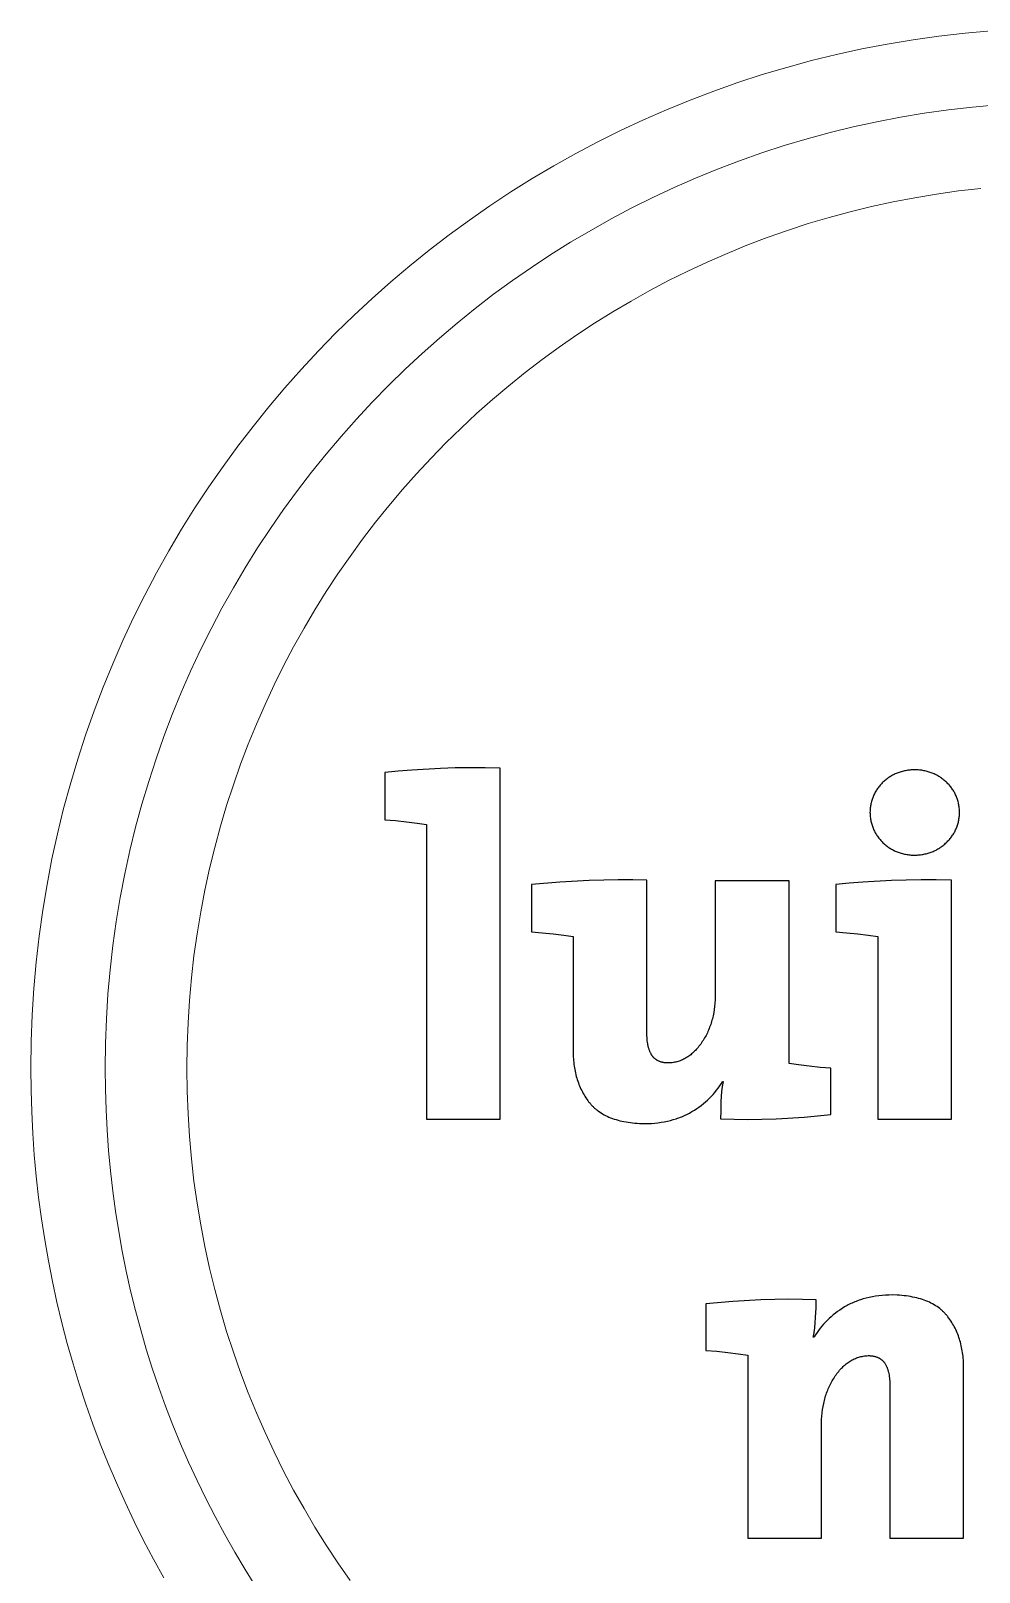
# Model space of a CAD drawing. Header units: millimetres. Extents: x -8 to 200, y 4 to 135.
# Drawn here: x -8.5 to 37.1, y 60.3 to 134.4 of the extents above; entities that cross this region are included whole.
import ezdxf

# ---------------------------------------------------------------- set-up
doc = ezdxf.new("R2010")
doc.units = ezdxf.units.MM
doc.header["$MEASUREMENT"] = 0
doc.layers.add('Default', color=18, linetype='Continuous', true_color=0x000000)
doc.layers.add('Layer 1', color=18, linetype='Continuous', true_color=0x000000)

msp = doc.modelspace()

# ---------------------------------------------------------------- linework, layer by layer
at = {"layer": 'Default'}
for points in [[(14.109, 98.959), (13.374, 98.977), (12.648, 98.981), (11.933, 98.973), (11.227, 98.95), (9.858, 98.871), (9.198, 98.816), (8.554, 98.751), (8.554, 96.484), (9.074, 96.442), (9.604, 96.386), (10.112, 96.322), (10.566, 96.253), (10.566, 82.097), (14.109, 82.097)], [(36.182, 96.832), (36.179, 96.887), (36.176, 96.941), (36.172, 96.994), (36.166, 97.047), (36.16, 97.099), (36.152, 97.151), (36.143, 97.201), (36.133, 97.252), (36.122, 97.302), (36.109, 97.351), (36.096, 97.4), (36.081, 97.448), (36.065, 97.495), (36.049, 97.542), (36.03, 97.588), (36.011, 97.634), (35.991, 97.679), (35.969, 97.724), (35.947, 97.768), (35.923, 97.811), (35.898, 97.854), (35.872, 97.896), (35.845, 97.938), (35.816, 97.979), (35.787, 98.019), (35.756, 98.059), (35.724, 98.099), (35.691, 98.137), (35.657, 98.175), (35.622, 98.213), (35.585, 98.25), (35.548, 98.286), (35.509, 98.322), (35.47, 98.356), (35.431, 98.39), (35.391, 98.422), (35.35, 98.453), (35.309, 98.483), (35.267, 98.512), (35.224, 98.54), (35.181, 98.567), (35.137, 98.593), (35.093, 98.617), (35.048, 98.641), (35.003, 98.664), (34.957, 98.685), (34.91, 98.705), (34.863, 98.725), (34.815, 98.743), (34.767, 98.76), (34.718, 98.776), (34.668, 98.791), (34.618, 98.805), (34.568, 98.817), (34.516, 98.829), (34.464, 98.84), (34.412, 98.849), (34.359, 98.857), (34.305, 98.865), (34.251, 98.871), (34.196, 98.876), (34.141, 98.88), (34.085, 98.883), (34.028, 98.885), (33.971, 98.883), (33.914, 98.88), (33.858, 98.876), (33.802, 98.871), (33.747, 98.865), (33.693, 98.857), (33.639, 98.849), (33.586, 98.84), (33.534, 98.829), (33.482, 98.817), (33.431, 98.805), (33.38, 98.791), (33.33, 98.776), (33.281, 98.76), (33.232, 98.743), (33.184, 98.725), (33.137, 98.705), (33.09, 98.685), (33.044, 98.664), (32.998, 98.641), (32.953, 98.617), (32.909, 98.593), (32.865, 98.567), (32.822, 98.54), (32.78, 98.512), (32.738, 98.483), (32.697, 98.453), (32.656, 98.422), (32.616, 98.39), (32.577, 98.356), (32.538, 98.322), (32.5, 98.286), (32.463, 98.25), (32.427, 98.213), (32.392, 98.175), (32.359, 98.137), (32.326, 98.099), (32.294, 98.059), (32.264, 98.019), (32.235, 97.979), (32.207, 97.938), (32.18, 97.896), (32.154, 97.854), (32.13, 97.811), (32.106, 97.768), (32.084, 97.724), (32.062, 97.679), (32.042, 97.634), (32.023, 97.588), (32.006, 97.542), (31.989, 97.495), (31.973, 97.448), (31.959, 97.4), (31.946, 97.351), (31.933, 97.302), (31.922, 97.252), (31.913, 97.201), (31.904, 97.151), (31.896, 97.099), (31.89, 97.047), (31.884, 96.994), (31.88, 96.941), (31.877, 96.887), (31.875, 96.832), (31.877, 96.778), (31.88, 96.724), (31.884, 96.671), (31.89, 96.618), (31.896, 96.566), (31.904, 96.514), (31.913, 96.463), (31.922, 96.413), (31.933, 96.363), (31.946, 96.314), (31.959, 96.265), (31.973, 96.217), (31.989, 96.169), (32.006, 96.122), (32.023, 96.076), (32.042, 96.03), (32.062, 95.985), (32.084, 95.941), (32.106, 95.897), (32.13, 95.853), (32.154, 95.811), (32.18, 95.768), (32.207, 95.727), (32.235, 95.686), (32.264, 95.645), (32.294, 95.605), (32.326, 95.566), (32.359, 95.527), (32.392, 95.489), (32.427, 95.452), (32.463, 95.415), (32.5, 95.378), (32.538, 95.343), (32.577, 95.308), (32.616, 95.275), (32.656, 95.243), (32.697, 95.211), (32.738, 95.181), (32.78, 95.152), (32.822, 95.124), (32.865, 95.097), (32.909, 95.072), (32.953, 95.047), (32.998, 95.023), (33.044, 95.001), (33.09, 94.979), (33.137, 94.959), (33.184, 94.94), (33.232, 94.922), (33.281, 94.905), (33.33, 94.889), (33.38, 94.874), (33.431, 94.86), (33.482, 94.847), (33.534, 94.836), (33.586, 94.825), (33.639, 94.815), (33.693, 94.807), (33.747, 94.8), (33.802, 94.794), (33.858, 94.788), (33.914, 94.784), (33.971, 94.781), (34.028, 94.78), (34.085, 94.782), (34.141, 94.785), (34.196, 94.789), (34.251, 94.794), (34.305, 94.801), (34.359, 94.808), (34.412, 94.817), (34.464, 94.826), (34.516, 94.837), (34.568, 94.849), (34.618, 94.862), (34.668, 94.876), (34.718, 94.891), (34.767, 94.907), (34.815, 94.925), (34.863, 94.943), (34.91, 94.963), (34.957, 94.983), (35.003, 95.005), (35.048, 95.028), (35.093, 95.052), (35.137, 95.077), (35.181, 95.103), (35.224, 95.13), (35.267, 95.158), (35.309, 95.188), (35.35, 95.218), (35.391, 95.25), (35.431, 95.282), (35.47, 95.316), (35.509, 95.351), (35.548, 95.387), (35.585, 95.424), (35.622, 95.461), (35.657, 95.499), (35.691, 95.537), (35.724, 95.576), (35.756, 95.615), (35.787, 95.655), (35.816, 95.696), (35.845, 95.737), (35.872, 95.779), (35.898, 95.821), (35.923, 95.864), (35.947, 95.907), (35.969, 95.951), (35.991, 95.995), (36.011, 96.04), (36.03, 96.085), (36.049, 96.131), (36.065, 96.178), (36.081, 96.225), (36.096, 96.273), (36.109, 96.321), (36.122, 96.37), (36.133, 96.419), (36.143, 96.469), (36.152, 96.519), (36.16, 96.57), (36.166, 96.621), (36.172, 96.673), (36.176, 96.726), (36.179, 96.779)], [(29.996, 82.313), (29.996, 84.543), (29.477, 84.585), (28.947, 84.64), (28.438, 84.703), (27.984, 84.771), (27.984, 93.548), (24.441, 93.548), (24.441, 87.991), (24.435, 87.83), (24.425, 87.672), (24.41, 87.516), (24.39, 87.364), (24.365, 87.214), (24.351, 87.14), (24.336, 87.068), (24.319, 86.995), (24.301, 86.924), (24.282, 86.853), (24.262, 86.783), (24.241, 86.714), (24.219, 86.645), (24.195, 86.577), (24.17, 86.51), (24.144, 86.444), (24.117, 86.378), (24.088, 86.314), (24.058, 86.249), (24.028, 86.186), (23.995, 86.123), (23.962, 86.061), (23.928, 86), (23.892, 85.94), (23.855, 85.88), (23.817, 85.821), (23.778, 85.763), (23.738, 85.706), (23.697, 85.65), (23.656, 85.597), (23.614, 85.545), (23.571, 85.495), (23.528, 85.446), (23.485, 85.4), (23.44, 85.355), (23.395, 85.311), (23.35, 85.27), (23.304, 85.23), (23.257, 85.192), (23.21, 85.156), (23.162, 85.121), (23.113, 85.088), (23.064, 85.057), (23.014, 85.028), (22.964, 85), (22.913, 84.974), (22.862, 84.95), (22.81, 84.927), (22.757, 84.906), (22.704, 84.887), (22.65, 84.87), (22.595, 84.855), (22.54, 84.841), (22.485, 84.828), (22.428, 84.818), (22.372, 84.809), (22.314, 84.802), (22.256, 84.797), (22.197, 84.794), (22.161, 84.794), (22.126, 84.796), (22.091, 84.798), (22.057, 84.801), (22.023, 84.805), (21.99, 84.809), (21.958, 84.814), (21.927, 84.82), (21.896, 84.827), (21.866, 84.834), (21.837, 84.842), (21.808, 84.851), (21.78, 84.861), (21.753, 84.871), (21.726, 84.882), (21.7, 84.894), (21.675, 84.907), (21.662, 84.913), (21.65, 84.92), (21.638, 84.927), (21.626, 84.934), (21.615, 84.942), (21.603, 84.949), (21.592, 84.957), (21.581, 84.965), (21.57, 84.973), (21.559, 84.981), (21.548, 84.989), (21.538, 84.998), (21.528, 85.007), (21.517, 85.016), (21.507, 85.025), (21.498, 85.034), (21.488, 85.044), (21.479, 85.054), (21.469, 85.063), (21.46, 85.074), (21.451, 85.084), (21.443, 85.094), (21.434, 85.105), (21.426, 85.116), (21.417, 85.127), (21.409, 85.138), (21.401, 85.149), (21.394, 85.161), (21.379, 85.185), (21.365, 85.209), (21.351, 85.234), (21.337, 85.26), (21.324, 85.286), (21.312, 85.313), (21.3, 85.34), (21.289, 85.368), (21.278, 85.397), (21.267, 85.426), (21.257, 85.456), (21.247, 85.486), (21.238, 85.517), (21.23, 85.549), (21.221, 85.581), (21.214, 85.614), (21.206, 85.648), (21.193, 85.716), (21.182, 85.788), (21.173, 85.861), (21.166, 85.937), (21.16, 86.016), (21.157, 86.097), (21.155, 86.18), (21.155, 86.266), (21.155, 93.571), (20.472, 93.589), (19.78, 93.594), (19.08, 93.585), (18.372, 93.562), (16.967, 93.483), (15.6, 93.363), (15.6, 91.097), (16.119, 91.054), (16.649, 90.999), (17.158, 90.935), (17.612, 90.867), (17.612, 85.461), (17.612, 85.274), (17.617, 85.09), (17.623, 85), (17.629, 84.911), (17.638, 84.823), (17.648, 84.735), (17.659, 84.649), (17.672, 84.564), (17.687, 84.48), (17.703, 84.396), (17.721, 84.314), (17.74, 84.232), (17.761, 84.152), (17.783, 84.073), (17.807, 83.994), (17.833, 83.917), (17.86, 83.84), (17.889, 83.765), (17.919, 83.69), (17.951, 83.616), (17.984, 83.544), (18.019, 83.472), (18.056, 83.401), (18.094, 83.332), (18.133, 83.263), (18.175, 83.195), (18.217, 83.128), (18.262, 83.063), (18.308, 82.998), (18.355, 82.934), (18.379, 82.903), (18.404, 82.872), (18.43, 82.841), (18.456, 82.811), (18.482, 82.782), (18.51, 82.752), (18.537, 82.724), (18.566, 82.696), (18.594, 82.668), (18.624, 82.641), (18.654, 82.614), (18.684, 82.588), (18.715, 82.562), (18.747, 82.537), (18.779, 82.512), (18.812, 82.488), (18.879, 82.441), (18.948, 82.395), (19.02, 82.352), (19.094, 82.311), (19.17, 82.271), (19.248, 82.233), (19.329, 82.198), (19.412, 82.164), (19.496, 82.132), (19.584, 82.102), (19.673, 82.073), (19.765, 82.047), (19.859, 82.023), (19.955, 82), (20.053, 81.98), (20.154, 81.961), (20.256, 81.944), (20.362, 81.93), (20.469, 81.917), (20.578, 81.906), (20.69, 81.897), (20.804, 81.889), (21.038, 81.881), (21.205, 81.885), (21.368, 81.893), (21.528, 81.906), (21.685, 81.923), (21.839, 81.945), (21.99, 81.97), (22.137, 82), (22.281, 82.034), (22.422, 82.072), (22.56, 82.114), (22.628, 82.137), (22.695, 82.161), (22.761, 82.186), (22.826, 82.212), (22.891, 82.239), (22.954, 82.267), (23.017, 82.296), (23.079, 82.327), (23.141, 82.358), (23.201, 82.39), (23.261, 82.424), (23.32, 82.458), (23.435, 82.529), (23.548, 82.603), (23.657, 82.679), (23.763, 82.758), (23.866, 82.84), (23.966, 82.924), (24.062, 83.011), (24.156, 83.1), (24.246, 83.192), (24.333, 83.286), (24.417, 83.383), (24.498, 83.482), (24.576, 83.584), (24.651, 83.689), (24.722, 83.796), (24.79, 83.906), (24.814, 83.906), (24.776, 83.667), (24.746, 83.427), (24.725, 83.184), (24.712, 82.939), (24.699, 82.485), (24.697, 82.108), (25.348, 82.09), (26.009, 82.086), (26.68, 82.095), (27.36, 82.117), (28.705, 82.195), (29.357, 82.249)], [(35.788, 93.571), (35.053, 93.59), (34.327, 93.594), (33.612, 93.586), (32.906, 93.563), (31.537, 93.483), (30.877, 93.428), (30.233, 93.363), (30.233, 91.097), (30.753, 91.054), (31.283, 90.998), (31.791, 90.934), (32.245, 90.865), (32.245, 82.097), (35.788, 82.097)], [(29.289, 73.42), (28.636, 73.438), (27.975, 73.443), (27.306, 73.434), (26.629, 73.412), (25.288, 73.334), (23.989, 73.215), (23.989, 70.985), (24.508, 70.943), (25.038, 70.888), (25.546, 70.825), (26, 70.757), (26, 61.955), (29.544, 61.955), (29.544, 67.507), (29.549, 67.669), (29.56, 67.829), (29.575, 67.986), (29.595, 68.14), (29.62, 68.291), (29.649, 68.439), (29.666, 68.512), (29.684, 68.584), (29.703, 68.656), (29.723, 68.726), (29.744, 68.796), (29.767, 68.865), (29.791, 68.934), (29.815, 69.002), (29.842, 69.068), (29.869, 69.135), (29.898, 69.2), (29.927, 69.265), (29.958, 69.329), (29.99, 69.392), (30.024, 69.455), (30.058, 69.517), (30.094, 69.578), (30.131, 69.638), (30.169, 69.698), (30.208, 69.756), (30.248, 69.814), (30.289, 69.87), (30.33, 69.924), (30.372, 69.976), (30.415, 70.027), (30.458, 70.076), (30.501, 70.123), (30.546, 70.168), (30.59, 70.212), (30.636, 70.254), (30.682, 70.294), (30.728, 70.332), (30.775, 70.369), (30.823, 70.404), (30.871, 70.437), (30.92, 70.469), (30.969, 70.498), (31.019, 70.526), (31.07, 70.553), (31.121, 70.577), (31.173, 70.6), (31.225, 70.621), (31.278, 70.64), (31.331, 70.657), (31.385, 70.673), (31.44, 70.687), (31.495, 70.699), (31.551, 70.71), (31.607, 70.719), (31.664, 70.726), (31.722, 70.731), (31.78, 70.735), (31.816, 70.734), (31.852, 70.732), (31.887, 70.73), (31.922, 70.727), (31.955, 70.723), (31.988, 70.719), (32.021, 70.714), (32.052, 70.708), (32.083, 70.701), (32.114, 70.694), (32.143, 70.685), (32.172, 70.676), (32.2, 70.667), (32.228, 70.656), (32.255, 70.645), (32.281, 70.633), (32.306, 70.62), (32.318, 70.614), (32.331, 70.607), (32.343, 70.6), (32.355, 70.593), (32.367, 70.585), (32.378, 70.578), (32.39, 70.57), (32.401, 70.562), (32.412, 70.554), (32.423, 70.546), (32.433, 70.537), (32.444, 70.528), (32.454, 70.519), (32.464, 70.51), (32.475, 70.501), (32.484, 70.492), (32.494, 70.482), (32.504, 70.472), (32.513, 70.462), (32.522, 70.452), (32.531, 70.442), (32.54, 70.431), (32.548, 70.42), (32.557, 70.409), (32.565, 70.398), (32.573, 70.387), (32.581, 70.375), (32.589, 70.364), (32.604, 70.34), (32.618, 70.315), (32.632, 70.29), (32.646, 70.264), (32.659, 70.238), (32.671, 70.211), (32.683, 70.183), (32.695, 70.155), (32.706, 70.126), (32.717, 70.096), (32.727, 70.066), (32.736, 70.035), (32.746, 70.004), (32.754, 69.972), (32.763, 69.939), (32.778, 69.872), (32.791, 69.803), (32.802, 69.731), (32.811, 69.657), (32.819, 69.58), (32.824, 69.501), (32.828, 69.419), (32.829, 69.335), (32.829, 69.248), (32.829, 61.955), (36.372, 61.955), (36.372, 70.061), (36.373, 70.249), (36.367, 70.433), (36.361, 70.523), (36.354, 70.612), (36.346, 70.701), (36.336, 70.788), (36.324, 70.875), (36.311, 70.96), (36.296, 71.045), (36.28, 71.129), (36.262, 71.211), (36.242, 71.293), (36.221, 71.373), (36.198, 71.453), (36.174, 71.532), (36.148, 71.609), (36.121, 71.686), (36.092, 71.762), (36.062, 71.836), (36.03, 71.91), (35.996, 71.983), (35.961, 72.055), (35.924, 72.125), (35.886, 72.195), (35.846, 72.264), (35.804, 72.332), (35.761, 72.399), (35.717, 72.465), (35.67, 72.53), (35.623, 72.593), (35.598, 72.625), (35.573, 72.656), (35.547, 72.686), (35.521, 72.717), (35.494, 72.746), (35.467, 72.775), (35.439, 72.804), (35.411, 72.832), (35.382, 72.86), (35.353, 72.887), (35.322, 72.914), (35.292, 72.94), (35.261, 72.966), (35.229, 72.991), (35.164, 73.04), (35.097, 73.087), (35.027, 73.133), (34.956, 73.176), (34.882, 73.217), (34.806, 73.257), (34.728, 73.295), (34.648, 73.331), (34.565, 73.364), (34.48, 73.396), (34.393, 73.427), (34.304, 73.455), (34.213, 73.481), (34.119, 73.505), (34.023, 73.528), (33.925, 73.548), (33.825, 73.567), (33.723, 73.584), (33.618, 73.599), (33.512, 73.612), (33.403, 73.623), (33.292, 73.632), (33.178, 73.639), (32.945, 73.648), (32.777, 73.643), (32.613, 73.635), (32.452, 73.622), (32.294, 73.605), (32.139, 73.584), (31.988, 73.558), (31.84, 73.528), (31.695, 73.494), (31.553, 73.456), (31.415, 73.414), (31.347, 73.391), (31.28, 73.367), (31.213, 73.342), (31.148, 73.316), (31.083, 73.289), (31.019, 73.261), (30.956, 73.232), (30.894, 73.202), (30.832, 73.17), (30.772, 73.138), (30.712, 73.105), (30.653, 73.07), (30.537, 72.999), (30.424, 72.925), (30.315, 72.849), (30.21, 72.77), (30.107, 72.688), (30.008, 72.604), (29.912, 72.518), (29.819, 72.428), (29.73, 72.337), (29.644, 72.242), (29.561, 72.145), (29.481, 72.046), (29.405, 71.944), (29.332, 71.839), (29.262, 71.732), (29.196, 71.622), (29.15, 71.622), (29.17, 71.731), (29.189, 71.842), (29.205, 71.956), (29.22, 72.073), (29.245, 72.313), (29.263, 72.564), (29.283, 73.034), (29.288, 73.237)]]:
    msp.add_lwpolyline(points, close=True, dxfattribs=at)
at = {"layer": 'Layer 1', "lineweight": 0}
for points in [[(-2.061, 60.056), (-2.556, 60.951), (-3.031, 61.856), (-3.486, 62.768), (-3.923, 63.689), (-4.339, 64.617), (-4.736, 65.554), (-5.113, 66.497), (-5.471, 67.448), (-5.808, 68.406), (-6.126, 69.371), (-6.424, 70.342), (-6.701, 71.32), (-6.959, 72.305), (-7.196, 73.295), (-7.413, 74.291), (-7.61, 75.293), (-7.786, 76.301), (-7.942, 77.314), (-8.077, 78.331), (-8.192, 79.354), (-8.286, 80.381), (-8.359, 81.413), (-8.412, 82.45), (-8.443, 83.49), (-8.453, 84.534), (-8.437, 85.823), (-8.388, 87.103), (-8.307, 88.376), (-8.195, 89.639), (-8.051, 90.894), (-7.876, 92.139), (-7.671, 93.374), (-7.436, 94.598), (-7.171, 95.812), (-6.877, 97.015), (-6.554, 98.207), (-6.202, 99.386), (-5.822, 100.554), (-5.415, 101.708), (-4.98, 102.85), (-4.518, 103.978), (-4.03, 105.092), (-3.516, 106.192), (-2.975, 107.278), (-2.41, 108.348), (-1.82, 109.403), (-1.205, 110.442), (-0.566, 111.465), (0.097, 112.471), (0.783, 113.46), (1.492, 114.432), (2.224, 115.385), (2.978, 116.321), (3.754, 117.238), (4.551, 118.136), (5.369, 119.015), (6.207, 119.874), (7.066, 120.712), (7.945, 121.53), (8.843, 122.327), (9.76, 123.103), (10.695, 123.857), (11.649, 124.589), (12.621, 125.298), (13.61, 125.984), (14.616, 126.647), (15.639, 127.286), (16.678, 127.901), (17.733, 128.491), (18.803, 129.057), (19.888, 129.597), (20.988, 130.111), (22.102, 130.6), (23.23, 131.061), (24.372, 131.496), (25.527, 131.904), (26.694, 132.283), (27.873, 132.635), (29.065, 132.958), (30.268, 133.253), (31.482, 133.518), (32.706, 133.753), (33.942, 133.958), (35.186, 134.133), (36.441, 134.277), (37.704, 134.389)], [(37.979, 130.828), (36.806, 130.724), (35.641, 130.59), (34.485, 130.428), (33.338, 130.237), (32.201, 130.019), (31.074, 129.773), (29.957, 129.499), (28.851, 129.199), (27.755, 128.873), (26.671, 128.52), (25.599, 128.142), (24.539, 127.738), (23.492, 127.309), (22.457, 126.856), (21.436, 126.378), (20.428, 125.877), (19.434, 125.352), (18.455, 124.803), (17.49, 124.232), (16.541, 123.639), (15.606, 123.024), (14.688, 122.386), (13.786, 121.728), (12.9, 121.048), (12.031, 120.348), (11.18, 119.628), (10.346, 118.888), (9.53, 118.128), (8.733, 117.35), (7.954, 116.552), (7.194, 115.736), (6.454, 114.902), (5.734, 114.051), (5.034, 113.182), (4.355, 112.296), (3.696, 111.394), (3.059, 110.475), (2.443, 109.541), (1.85, 108.591), (1.279, 107.627), (0.731, 106.647), (0.206, 105.653), (-0.296, 104.645), (-0.773, 103.624), (-1.227, 102.589), (-1.655, 101.542), (-2.059, 100.482), (-2.437, 99.41), (-2.79, 98.326), (-3.117, 97.23), (-3.417, 96.124), (-3.69, 95.007), (-3.936, 93.88), (-4.154, 92.742), (-4.345, 91.595), (-4.507, 90.439), (-4.641, 89.275), (-4.745, 88.101), (-4.82, 86.92), (-4.866, 85.731), (-4.881, 84.534), (-4.871, 83.541), (-4.84, 82.551), (-4.789, 81.566), (-4.718, 80.584), (-4.626, 79.607), (-4.514, 78.635), (-4.383, 77.667), (-4.231, 76.705), (-4.059, 75.747), (-3.867, 74.795), (-3.656, 73.849), (-3.425, 72.908), (-3.174, 71.973), (-2.904, 71.045), (-2.614, 70.123), (-2.304, 69.207), (-1.975, 68.299), (-1.627, 67.397), (-1.26, 66.502), (-0.873, 65.615), (-0.467, 64.736), (-0.043, 63.864), (0.401, 63), (0.864, 62.144), (1.345, 61.297), (1.845, 60.458), (2.364, 59.628)], [(37.201, 126.816), (36.134, 126.694), (35.074, 126.546), (34.024, 126.371), (32.982, 126.172), (31.949, 125.947), (30.926, 125.697), (29.912, 125.423), (28.909, 125.125), (27.916, 124.802), (26.934, 124.456), (25.963, 124.087), (25.004, 123.695), (24.057, 123.281), (23.122, 122.844), (22.199, 122.386), (21.289, 121.906), (20.392, 121.405), (19.509, 120.883), (18.64, 120.34), (17.785, 119.777), (16.944, 119.194), (16.119, 118.592), (15.308, 117.971), (14.513, 117.33), (13.734, 116.672), (12.971, 115.995), (12.225, 115.3), (11.495, 114.587), (10.783, 113.858), (10.088, 113.111), (9.411, 112.348), (8.752, 111.569), (8.112, 110.774), (7.49, 109.964), (6.888, 109.138), (6.305, 108.297), (5.743, 107.442), (5.2, 106.573), (4.678, 105.69), (4.177, 104.793), (3.696, 103.883), (3.238, 102.961), (2.801, 102.025), (2.387, 101.078), (1.995, 100.119), (1.626, 99.148), (1.28, 98.166), (0.958, 97.173), (0.659, 96.17), (0.385, 95.156), (0.135, 94.133), (-0.09, 93.1), (-0.289, 92.058), (-0.463, 91.007), (-0.612, 89.947), (-0.734, 88.88), (-0.829, 87.804), (-0.898, 86.721), (-0.939, 85.631), (-0.953, 84.534), (-0.939, 83.437), (-0.898, 82.347), (-0.829, 81.264), (-0.734, 80.189), (-0.612, 79.121), (-0.463, 78.062), (-0.289, 77.011), (-0.09, 75.969), (0.135, 74.936), (0.385, 73.913), (0.659, 72.899), (0.958, 71.896), (1.28, 70.903), (1.626, 69.921), (1.995, 68.951), (2.387, 67.991), (2.801, 67.044), (3.238, 66.109), (3.696, 65.186), (4.177, 64.276), (4.678, 63.38), (5.2, 62.497), (5.743, 61.627), (6.305, 60.772), (6.888, 59.932)]]:
    msp.add_lwpolyline(points, dxfattribs=at)

doc.saveas('drawing.dxf')
